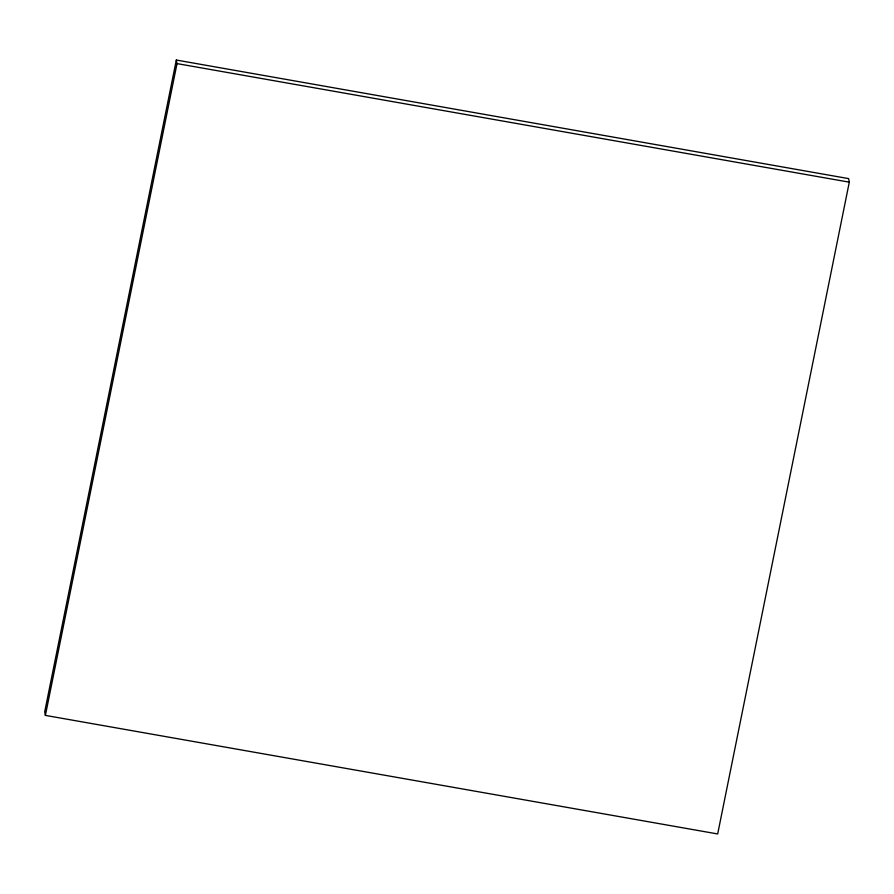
<?xml version="1.0" encoding="UTF-8"?>
<svg xmlns="http://www.w3.org/2000/svg" width="894" height="894" viewBox="0 0 894 894"><rect width="100%" height="100%" fill="white"/><g stroke="black" fill="none" stroke-linecap="round" stroke-linejoin="round"><path stroke-width="1.34" d="M176.319 60.043L44.7 711.836L45.382 715.39L717.681 833.957L849.3 182.164L848.618 178.61L176.319 60.043L177.012 63.597L45.382 715.39M177.012 63.597L849.3 182.164"/></g></svg>
